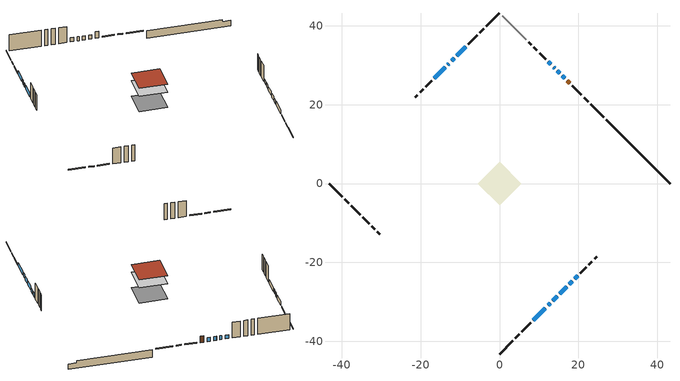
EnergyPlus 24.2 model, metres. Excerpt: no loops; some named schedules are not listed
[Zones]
conditioned space
 floor adiabatic (AdiabaticFloorConstruction): -5.57,0 0,5.57 5.57,0 0,-5.57 z2.9
 floor foundation (Slab1 construction): -5.57,0 0,5.57 5.57,0 0,-5.57 z-1.83
 wall outside (RimJoist1 construction): 0,-43.27 3.31,-39.95 / -43.27,0 -39.95,-3.31 / 0,43.27 -3.31,39.95 / 26.45,16.82 23.13,20.14 z0.46:0.76
 wall outside (RimJoist2 construction): 3.97,-39.3 4.99,-38.28 / -39.3,-3.97 -38.28,-4.99 / -3.97,39.3 -4.99,38.28 / 22.48,20.79 21.46,21.81 z0.46:0.76
 wall outside (RimJoist3 construction): 5.64,-37.62 7.94,-35.33 / -37.62,-5.64 -35.33,-7.94 / -5.64,37.62 -7.94,35.33 / 20.8,22.47 18.5,24.76 z0.46:0.76
 wall outside (AdiabaticWallConstruction 1): 17.85,25.42 17.17,26.1 z0.46:2.49
 wall outside (AdiabaticWallConstruction): 16.51,26.75 15.94,27.32 / 15.29,27.98 14.72,28.55 / -8.6,34.67 -10.87,32.4 / -11.52,31.74 -12.17,31.09 / 8.6,-34.67 11.65,-31.61 / -12.83,30.44 -13.13,30.14 / 12.31,-30.96 12.9,-30.36 / -13.78,29.49 -16.51,26.76 / 13.56,-29.71 14.64,-28.63 / 15.29,-27.97 17.09,-26.18 / 17.74,-25.52 18.43,-24.84 / 19.08,-24.18 19.8,-23.46 / 14.06,29.2 13.71,29.56 / 13.05,30.21 12.38,30.89 z0.46:1.68
 wall outside (Wall1 construction): 20.46,-22.81 22.02,-21.25 / -34.67,-8.6 -33.11,-10.16 / -17.17,26.1 -18.73,24.54 / 11.72,31.54 10.16,33.11 z0.46:5.34
 wall outside (Wall2 construction): 22.68,-20.59 23.46,-19.81 / -32.45,-10.82 -31.67,-11.6 / -19.39,23.88 -20.17,23.1 / 9.5,33.76 8.72,34.55 z0.46:5.34
 wall outside (Wall3 construction): 24.12,-19.15 24.73,-18.54 / -31.01,-12.26 -30.4,-12.87 / -20.83,22.44 -21.43,21.83 / 8.07,35.2 7.46,35.81 z0.46:5.34
 wall foundation (FoundationWall1 construction): 27.1,16.16,-1.83 27.1,16.16,0.46 41.65,1.62,0.46 41.65,1.62,-0.21 43.27,0,-0.21 43.27,0,-1.83
 wall adiabatic (Wall4 construction): 6.8,36.47 0.66,42.61 z0.46:5.34
 window (WindowConstruction): 16.51,26.75 15.94,27.32 z0.46:1.68
 window (WindowConstruction 5): 15.29,27.98 14.72,28.55 z0.46:1.68
 window (WindowConstruction 6): -8.6,34.67 -10.87,32.4 z0.46:1.68
 window (WindowConstruction 7): -11.53,31.74 -12.17,31.1 z0.46:1.68
 window (WindowConstruction 8): 8.6,-34.67 11.65,-31.61 z0.46:1.68
 window (WindowConstruction 12): -12.83,30.44 -13.13,30.14 z0.46:1.68
 window (WindowConstruction 13): 12.31,-30.96 12.9,-30.37 z0.46:1.68
 window (WindowConstruction 1): -13.78,29.49 -16.51,26.76 z0.46:1.68
 window (WindowConstruction 2): 13.56,-29.71 14.64,-28.63 z0.46:1.68
 window (WindowConstruction 3): 15.29,-27.97 17.09,-26.18 z0.46:1.68
 window (WindowConstruction 9): 17.75,-25.52 18.43,-24.84 z0.46:1.68
 window (WindowConstruction 10): 19.08,-24.18 19.8,-23.46 z0.46:1.68
 window (WindowConstruction 11): 14.06,29.21 13.71,29.56 z0.46:1.68
 window (WindowConstruction 4): 13.05,30.21 12.38,30.89 z0.46:1.68
 door (Door): 17.85,25.42 17.17,26.1 z0.46:2.49
 ceiling adiabatic (AdiabaticFloorConstruction): 0,-5.57 5.57,0 0,5.57 -5.57,0 z2.9
 roof outside (Roof1 construction): 0,5.57 -5.57,0 0,-5.57 5.57,0 z5.34
[Building]
Building 1: Terrain=Suburbs
[Site:Location]
Montreal Intl AP_QC: Latitude {deg}=45.47; Longitude {deg}=-73.74; Time Zone {hr}=-5; Elevation {m}=36; Keep Site Location Information=Yes
[Site:GroundTemperature:Shallow]
2.07863, -0.316383, -0.508184, 0.628371, 5.19101, 9.73239, 13.6695, 16.1636, 16.3755, 14.347, 10.5102, 6.10817
[Site:WaterMainsTemperature]
Calculation Method=Schedule; Temperature Schedule=mains temperature schedule
[Material] Roughness=Rough; Thermal Absorptance=0.9
Name | Thickness {m} | Conductivity {W/m-K} | Density {kg/m3} | Specific Heat {J/kg-K} | Solar Absorptance | Visible Absorptance
asphalt or fiberglass shingles | 0.00635 | 0.162714 | 1121.4 | 1465.45 | 0.4 | 0.4
concrete 4.0 in. | 0.1016 | 1.803125 | 2242.8 | 837.4 | 0.7 | 0.7
concrete 8.0 in. | 0.2032 | 1.803125 | 2242.8 | 837.4 | 0.7 | 0.7
door material | 0.04445 | 0.0451087 | 512.64 | 1214.23 | 0.7 | 0.7
exterior vertical ins | 0.00132226 | 0.029427 | 32.04 | 1214.23 | 0.7 | 0.7
floor covering | 0.0127 | 0.0433444 | 54.468 | 1339.84 | 0.6 | 0.6
floor rigid ins; wall rigid ins | 0.512978 | 0.029427 | 32.04 | 1214.23 | 0.7 | 0.7
floor stud and cavity | 0.1397 | 1.75129 | 37.0049 | 1207.88 | 0.7 | 0.7
furniture material conditioned space 1 | 0.1524 | 0.115458 | 640.8 | 1214.23 | 0.6 | 0.6
gypsum board | 0.0127 | 0.160291 | 801 | 837.4 | 0.6 | 0.6
gypsum board 1 | 0.0127 | 0.160291 | 801 | 837.4 | 0.7 | 0.7
osb sheathing 0.5 in. | 0.0127 | 0.115458 | 512.64 | 1214.23 | 0.7 | 0.7
osb sheathing 0.5 in. 1 | 0.0127 | 0.115458 | 512.64 | 1214.23 | 0.4 | 0.4
osb sheathing 0.75 in. | 0.01905 | 0.115458 | 512.64 | 1214.23 | 0.7 | 0.7
osb sheathing 2.0 in. | 0.0508 | 0.115458 | 512.64 | 1214.23 | 0.7 | 0.7
rim joist rigid ins | 0.051816 | 0.029427 | 32.04 | 1214.23 | 0.7 | 0.7
rim joist stud and cavity | 0.0508 | 0.270689 | 125.044 | 1163.47 | 0.6 | 0.6
rim joist stud and cavity 1 | 0.0508 | 0.273253 | 125.044 | 1163.47 | 0.6 | 0.6
rim joist stud and cavity 2 | 0.0508 | 0.747799 | 125.044 | 1163.47 | 0.6 | 0.6
roof stud and cavity | 0.2032 | 0.118488 | 78.34581 | 1123.46 | 0.7 | 0.7
wall stud and cavity | 0.1397 | 0.0931203 | 139.0536 | 1170.24 | 0.7 | 0.7
wall stud and cavity 1 | 0.1397 | 0.0838672 | 139.0536 | 1170.24 | 0.7 | 0.7
wall stud and cavity 2 | 0.1397 | 0.0823012 | 139.0536 | 1170.24 | 0.7 | 0.7
wall stud and cavity 3 | 0.1397 | 0.0839964 | 139.0536 | 1170.24 | 0.7 | 0.7
wall stud and cavity 4 | 0.0889 | 0.380278 | 52.3479 | 1209.89 | 0.7 | 0.7
wall stud and cavity 5 | 0.0889 | 0.391764 | 83.0341 | 1211.67 | 0.7 | 0.7
wood siding | 0.0254 | 0.102417 | 544.68 | 1172.36 | 0.4 | 0.4
wood siding 1; wood siding 2; wood siding 3 | 0.0254 | 0.102417 | 544.68 | 1172.36 | 0.7 | 0.7
[WindowMaterial:SimpleGlazingSystem]
Name | U-Factor {W/m2-K} | Solar Heat Gain Coefficient
WindowMaterial | 2.94177 | 0.65
WindowMaterial 1 | 2.90259 | 0.68
WindowMaterial 10 | 3.03546 | 0.47
WindowMaterial 11 | 3.30687 | 0.6
WindowMaterial 2 | 2.91111 | 0.68
WindowMaterial 3 | 2.89578 | 0.69
WindowMaterial 4 | 2.93382 | 0.65
WindowMaterial 5 | 2.881585 | 0.7
WindowMaterial 6 | 2.93609 | 0.65
WindowMaterial 7 | 2.8725 | 0.71
WindowMaterial 8 | 2.992306 | 0.54
WindowMaterial 9 | 2.99401 | 0.53
[Construction]
AdiabaticFloorConstruction: floor stud and cavity, floor rigid ins, osb sheathing 0.75 in., floor covering
AdiabaticWallConstruction: wood siding 2, wall rigid ins, wall stud and cavity 4, gypsum board
AdiabaticWallConstruction 1: wood siding 3, wall rigid ins, wall stud and cavity 4, gypsum board
Door: door material
FoundationWall1 construction: concrete 8.0 in., gypsum board 1
furniture construction conditioned space 1: furniture material conditioned space 1
PartitionWallConstruction: gypsum board, wall stud and cavity 5, gypsum board
RimJoist1 construction: wood siding 1, rim joist rigid ins, osb sheathing 2.0 in., rim joist stud and cavity
RimJoist2 construction: wood siding 1, rim joist rigid ins, osb sheathing 2.0 in., rim joist stud and cavity 1
RimJoist3 construction: wood siding 1, osb sheathing 2.0 in., rim joist stud and cavity 2
Roof1 construction: asphalt or fiberglass shingles, osb sheathing 0.75 in., roof stud and cavity, gypsum board
Slab1 construction: concrete 4.0 in.
Wall1 construction: wood siding, osb sheathing 0.5 in., wall stud and cavity, gypsum board
Wall2 construction: wood siding, osb sheathing 0.5 in., wall stud and cavity 1, gypsum board
Wall3 construction: wood siding, osb sheathing 0.5 in., wall stud and cavity 2, gypsum board
Wall4 construction: osb sheathing 0.5 in. 1, wall stud and cavity 3, gypsum board
WindowConstruction; WindowConstruction 5: WindowMaterial
WindowConstruction 1: WindowMaterial 1
WindowConstruction 10: WindowMaterial 9
WindowConstruction 11: WindowMaterial 10
WindowConstruction 12; WindowConstruction 13: WindowMaterial 11
WindowConstruction 2: WindowMaterial 2
WindowConstruction 3: WindowMaterial 3
WindowConstruction 4: WindowMaterial 4
WindowConstruction 6: WindowMaterial 5
WindowConstruction 7: WindowMaterial 6
WindowConstruction 8: WindowMaterial 7
WindowConstruction 9: WindowMaterial 8
[Zone]
conditioned space: Multiplier=1; Volume {m3}=468.4; Part of Total Floor Area=Yes
[Space]
conditioned space 1: Zone=conditioned space; Volume {m3}=468.4
[SurfaceProperty:ExposedFoundationPerimeter]
Slab1: Exposed Perimeter Calculation Method=TotalExposedPerimeter; Total Exposed Perimeter {m}=22.86
[InternalMass] Zone or ZoneList=conditioned space; Space or SpaceList=conditioned space 1
Name | Construction | Surface Area {m2}
furniture mass conditioned space 1 | furniture construction conditioned space 1 | 49.5998
partition wall mass | PartitionWallConstruction | 124
[Lights]
interior lighting: Zone or ZoneList or Space or SpaceList=conditioned space 1; Schedule=interior lighting schedule; Design Level Calculation Method=LightingLevel; Lighting Level {W}=343.2; Return Air Fraction=0; Fraction Radiant=0.6; Fraction Visible=0.2; Fraction Replaceable=1
[People]
occupants: Zone or ZoneList or Space or SpaceList=conditioned space 1; Number of People Schedule=occupants schedule; Number of People Calculation Method=People; Number of People=3; Fraction Radiant=0.314171; Sensible Heat Fraction=0.56303; Activity Level Schedule=occupants activity schedule; Carbon Dioxide Generation Rate {m3/s-W}=0; Enable ASHRAE 55 Comfort Warnings=No; Mean Radiant Temperature Calculation Type=EnclosureAveraged
[ElectricEquipment] Zone or ZoneList or Space or SpaceList=conditioned space 1; Design Level Calculation Method=EquipmentLevel
Name | Schedule | Design Level {W} | Fraction Latent | Fraction Radiant | Fraction Lost
clothes dryer | clothes dryer schedule | 140.772 | 0.015 | 0.081 | 0.85
clothes washer | clothes washer schedule | 32.1985 | 0.03 | 0.162 | 0.7
cooking range | cooking range schedule | 208.969 | 0.08 | 0.432 | 0.2
dishwasher | dishwasher schedule | 66.8632 | 0.3 | 0.18 | 0.4
fridge | fridge schedule | 72.9452 | 0 | 0.6 | 0
mech vent bath fan 0 | mech vent bath fan 0 schedule | 50.2 | 0 | 0 | 1
mech vent house fan | mech vent house fan schedule | 0 | 0 | 0 | 1
mech vent house fan cfis | mech vent house fan cfis schedule | 0 | 0 | 0 | 0
mech vent range fan 0 | mech vent range fan 0 schedule | 57 | 0 | 0 | 1
misc plug loads | misc plug loads schedule | 494.7 | 0.045 | 0.513 | 0.1
whole house fan | Always On Discrete | 0 | 0 | 0 | 1
[OtherEquipment] Zone or ZoneList or Space or SpaceList=conditioned space 1; Design Level Calculation Method=EquipmentLevel
Name | Fuel Type | Schedule | Design Level {W} | Fraction Latent | Fraction Radiant | Fraction Lost
clothes dryer 1 | Electricity | clothes dryer schedule | 0 | 0.015 | 0.081 | 0.85
cooking range 1 | Electricity | cooking range schedule | 0 | 0.08 | 0.432 | 0.2
general water use latent | None | general water use schedule | 59.3978 | 1 | 0 | 0
general water use sensible | None | general water use schedule | -58.539 | 0 | 0.6 | 0
mech vent house fan latent load | None | Always On Discrete | 0 | 1 | 0 | 0
mech vent house fan sensible load | None | Always On Discrete | 0 | 0 | 0 | 0
water heater energy adjustment1 | Electricity | Always On Discrete | 0.01 | 0 | 0 | 1
[ZoneInfiltration:DesignFlowRate] Zone or ZoneList or Space or SpaceList=conditioned space 1; Schedule=Always On Discrete; Design Flow Rate Calculation Method=Flow/Zone; Design Flow Rate {m3/s}=0
infil flow; natural vent flow; whole house fan flow
[AvailabilityManager:Scheduled]
air source heat pump airloop Availability Manager: Schedule=Always On Discrete
[Foundation:Kiva]
Foundation Kiva 1: Initial Indoor Air Temperature {C}=18; Wall Height Above Grade {m}=0.460004; Wall Depth Below Slab {m}=0.2032; Custom Block Material Name 1=exterior vertical ins; Custom Block Depth 1 {m}=2.28999; Custom Block X Position 1 {m}=0.2159; Custom Block Z Position 1 {m}=0
[Foundation:Kiva:Settings]
Soil Conductivity {W/m-K}=0.849921; Soil Density {kg/m3}=1842.3; Soil Specific Heat {J/kg-K}=418.7; Ground Solar Absorptivity=0.9; Ground Thermal Absorptivity=0.9; Ground Surface Roughness {m}=0.03; Far-Field Width {m}=40; Deep-Ground Boundary Condition=ZeroFlux; Deep-Ground Depth {m}=40; Minimum Cell Dimension {m}=0.2; Maximum Cell Growth Coefficient=3; Simulation Timestep=Timestep
[Exterior:Lights]
exterior lighting: Schedule=exterior lighting schedule; Design Level {W}=75.6
[EnergyManagementSystem:GlobalVariable]
air_source_heat_pump_airloop_Fan_RTF
infil_program_Qfan
infil_program_Qinf
natural_vent_program_Qnv
natural_vent_program_Qwhf
[EnergyManagementSystem:Sensor]
Name | Output:Variable or Output:Meter Index Key | Output:Variable or Output:Meter
airflow_gain | infil flow | Infiltration Sensible Heat Gain Energy
airflow_gain_1 | natural vent flow | Infiltration Sensible Heat Gain Energy
airflow_gain_2 | whole house fan flow | Infiltration Sensible Heat Gain Energy
airflow_loss | infil flow | Infiltration Sensible Heat Loss Energy
airflow_loss_1 | natural vent flow | Infiltration Sensible Heat Loss Energy
airflow_loss_2 | whole house fan flow | Infiltration Sensible Heat Loss Energy
clg_load_cond |  | Cooling:EnergyTransfer:Zone:CONDITIONED SPACE
clg_sp_s; clg_sp_s_1 | cooling setpoint | Schedule Value
clothes_dryer_exhaust_0_sch_s | clothes dryer exhaust 0 schedule | Schedule Value
cool_season | cooling season schedule | Schedule Value
htg_load_cond |  | Heating:EnergyTransfer:Zone:CONDITIONED SPACE
htg_sp_s; htg_sp_s_1 | heating setpoint | Schedule Value
ig_ee_conv | clothes dryer | Electric Equipment Convective Heating Energy
ig_ee_conv_2 | cooking range | Electric Equipment Convective Heating Energy
ig_ee_conv_4 | fridge | Electric Equipment Convective Heating Energy
ig_ee_conv_5 | misc plug loads | Electric Equipment Convective Heating Energy
ig_ee_conv_6 | whole house fan | Electric Equipment Convective Heating Energy
ig_ee_rad | clothes dryer | Electric Equipment Radiant Heating Energy
ig_ee_rad_2 | cooking range | Electric Equipment Radiant Heating Energy
ig_ee_rad_4 | fridge | Electric Equipment Radiant Heating Energy
ig_ee_rad_5 | misc plug loads | Electric Equipment Radiant Heating Energy
ig_ee_rad_6 | whole house fan | Electric Equipment Radiant Heating Energy
ig_lgt_conv | interior lighting | Lights Convective Heating Energy
ig_lgt_rad | interior lighting | Lights Radiant Heating Energy
ig_lgt_vis | interior lighting | Lights Visible Radiation Heating Energy
ig_oe_conv | clothes dryer 1 | Other Equipment Convective Heating Energy
ig_oe_conv_1 | cooking range 1 | Other Equipment Convective Heating Energy
ig_oe_conv_2 | general water use latent | Other Equipment Convective Heating Energy
ig_oe_conv_3 | general water use sensible | Other Equipment Convective Heating Energy
ig_oe_conv_4 | water heater energy adjustment1 | Other Equipment Convective Heating Energy
ig_oe_rad | clothes dryer 1 | Other Equipment Radiant Heating Energy
ig_oe_rad_1 | cooking range 1 | Other Equipment Radiant Heating Energy
ig_oe_rad_2 | general water use latent | Other Equipment Radiant Heating Energy
ig_oe_rad_3 | general water use sensible | Other Equipment Radiant Heating Energy
ig_oe_rad_4 | water heater energy adjustment1 | Other Equipment Radiant Heating Energy
ig_ppl_conv | occupants | People Convective Heating Energy
ig_ppl_rad | occupants | People Radiant Heating Energy
im_conv | furniture mass conditioned space 1 | Surface Inside Face Convection Heat Gain Energy
im_conv_1 | partition wall mass | Surface Inside Face Convection Heat Gain Energy
im_ig | furniture mass conditioned space 1 | Surface Inside Face Internal Gains Radiation Heat Gain Energy
im_ig_1 | partition wall mass | Surface Inside Face Internal Gains Radiation Heat Gain Energy
im_lgt | furniture mass conditioned space 1 | Surface Inside Face Lights Radiation Heat Gain Energy
im_lgt_1 | partition wall mass | Surface Inside Face Lights Radiation Heat Gain Energy
im_sol | furniture mass conditioned space 1 | Surface Inside Face Solar Radiation Heat Gain Energy
im_sol_1 | partition wall mass | Surface Inside Face Solar Radiation Heat Gain Energy
im_surf | furniture mass conditioned space 1 | Surface Inside Face Net Surface Thermal Radiation Heat Gain Energy
im_surf_1 | partition wall mass | Surface Inside Face Net Surface Thermal Radiation Heat Gain Energy
mech_vent_bath_fan_0_sch_s | mech vent bath fan 0 schedule | Schedule Value
mech_vent_range_fan_0_sch_s | mech vent range fan 0 schedule | Schedule Value
mv_conv | mech vent bath fan 0 | Electric Equipment Convective Heating Energy
mv_conv_1 | mech vent house fan | Electric Equipment Convective Heating Energy
mv_conv_2 | mech vent house fan cfis | Electric Equipment Convective Heating Energy
mv_conv_3 | mech vent range fan 0 | Electric Equipment Convective Heating Energy
mv_conv_4 | mech vent house fan latent load | Other Equipment Convective Heating Energy
mv_conv_5 | mech vent house fan sensible load | Other Equipment Convective Heating Energy
mv_rad | mech vent bath fan 0 | Electric Equipment Radiant Heating Energy
mv_rad_1 | mech vent house fan | Electric Equipment Radiant Heating Energy
mv_rad_2 | mech vent house fan cfis | Electric Equipment Radiant Heating Energy
mv_rad_3 | mech vent range fan 0 | Electric Equipment Radiant Heating Energy
mv_rad_4 | mech vent house fan latent load | Other Equipment Radiant Heating Energy
mv_rad_5 | mech vent house fan sensible load | Other Equipment Radiant Heating Energy
natural_vent_s | natural vent schedule | Schedule Value
out_pb_s |  | Site Outdoor Air Barometric Pressure
out_wt_s |  | Site Outdoor Air Humidity Ratio
site_vw_s |  | Site Wind Speed
ss_back_out | Window1 | Surface Window Shortwave from Zone Back Out Window Heat Transfer Rate
ss_back_out_1 | Window10 | Surface Window Shortwave from Zone Back Out Window Heat Transfer Rate
ss_back_out_10 | Window6 | Surface Window Shortwave from Zone Back Out Window Heat Transfer Rate
ss_back_out_11 | Window7 | Surface Window Shortwave from Zone Back Out Window Heat Transfer Rate
ss_back_out_12 | Window8 | Surface Window Shortwave from Zone Back Out Window Heat Transfer Rate
ss_back_out_13 | Window9 | Surface Window Shortwave from Zone Back Out Window Heat Transfer Rate
ss_back_out_2 | Window11 | Surface Window Shortwave from Zone Back Out Window Heat Transfer Rate
ss_back_out_3 | Window12 | Surface Window Shortwave from Zone Back Out Window Heat Transfer Rate
ss_back_out_4 | Window13 | Surface Window Shortwave from Zone Back Out Window Heat Transfer Rate
ss_back_out_5 | Window14 | Surface Window Shortwave from Zone Back Out Window Heat Transfer Rate
ss_back_out_6 | Window15 | Surface Window Shortwave from Zone Back Out Window Heat Transfer Rate
ss_back_out_7 | Window2 | Surface Window Shortwave from Zone Back Out Window Heat Transfer Rate
ss_back_out_8 | Window4 | Surface Window Shortwave from Zone Back Out Window Heat Transfer Rate
ss_back_out_9 | Window5 | Surface Window Shortwave from Zone Back Out Window Heat Transfer Rate
ss_conv | Door1 | Surface Inside Face Convection Heat Gain Energy
ss_conv_1 | Window1 | Surface Inside Face Convection Heat Gain Energy
ss_conv_10 | Window5 | Surface Inside Face Convection Heat Gain Energy
ss_conv_11 | Window6 | Surface Inside Face Convection Heat Gain Energy
ss_conv_12 | Window7 | Surface Inside Face Convection Heat Gain Energy
ss_conv_13 | Window8 | Surface Inside Face Convection Heat Gain Energy
ss_conv_14 | Window9 | Surface Inside Face Convection Heat Gain Energy
ss_conv_2 | Window10 | Surface Inside Face Convection Heat Gain Energy
ss_conv_3 | Window11 | Surface Inside Face Convection Heat Gain Energy
ss_conv_4 | Window12 | Surface Inside Face Convection Heat Gain Energy
ss_conv_5 | Window13 | Surface Inside Face Convection Heat Gain Energy
ss_conv_6 | Window14 | Surface Inside Face Convection Heat Gain Energy
ss_conv_7 | Window15 | Surface Inside Face Convection Heat Gain Energy
ss_conv_8 | Window2 | Surface Inside Face Convection Heat Gain Energy
ss_conv_9 | Window4 | Surface Inside Face Convection Heat Gain Energy
ss_ig | Door1 | Surface Inside Face Internal Gains Radiation Heat Gain Energy
ss_ig_1 | Window1 | Surface Inside Face Internal Gains Radiation Heat Gain Energy
ss_ig_10 | Window5 | Surface Inside Face Internal Gains Radiation Heat Gain Energy
ss_ig_11 | Window6 | Surface Inside Face Internal Gains Radiation Heat Gain Energy
ss_ig_12 | Window7 | Surface Inside Face Internal Gains Radiation Heat Gain Energy
ss_ig_13 | Window8 | Surface Inside Face Internal Gains Radiation Heat Gain Energy
ss_ig_14 | Window9 | Surface Inside Face Internal Gains Radiation Heat Gain Energy
ss_ig_2 | Window10 | Surface Inside Face Internal Gains Radiation Heat Gain Energy
ss_ig_3 | Window11 | Surface Inside Face Internal Gains Radiation Heat Gain Energy
ss_ig_4 | Window12 | Surface Inside Face Internal Gains Radiation Heat Gain Energy
ss_ig_5 | Window13 | Surface Inside Face Internal Gains Radiation Heat Gain Energy
ss_ig_6 | Window14 | Surface Inside Face Internal Gains Radiation Heat Gain Energy
ss_ig_7 | Window15 | Surface Inside Face Internal Gains Radiation Heat Gain Energy
ss_ig_8 | Window2 | Surface Inside Face Internal Gains Radiation Heat Gain Energy
ss_ig_9 | Window4 | Surface Inside Face Internal Gains Radiation Heat Gain Energy
ss_lgt | Door1 | Surface Inside Face Lights Radiation Heat Gain Energy
ss_sol | Door1 | Surface Inside Face Solar Radiation Heat Gain Energy
ss_surf | Door1 | Surface Inside Face Net Surface Thermal Radiation Heat Gain Energy
ss_surf_1 | Window1 | Surface Inside Face Net Surface Thermal Radiation Heat Gain Energy
ss_surf_10 | Window5 | Surface Inside Face Net Surface Thermal Radiation Heat Gain Energy
ss_surf_11 | Window6 | Surface Inside Face Net Surface Thermal Radiation Heat Gain Energy
ss_surf_12 | Window7 | Surface Inside Face Net Surface Thermal Radiation Heat Gain Energy
ss_surf_13 | Window8 | Surface Inside Face Net Surface Thermal Radiation Heat Gain Energy
ss_surf_14 | Window9 | Surface Inside Face Net Surface Thermal Radiation Heat Gain Energy
ss_surf_2 | Window10 | Surface Inside Face Net Surface Thermal Radiation Heat Gain Energy
ss_surf_3 | Window11 | Surface Inside Face Net Surface Thermal Radiation Heat Gain Energy
ss_surf_4 | Window12 | Surface Inside Face Net Surface Thermal Radiation Heat Gain Energy
ss_surf_5 | Window13 | Surface Inside Face Net Surface Thermal Radiation Heat Gain Energy
ss_surf_6 | Window14 | Surface Inside Face Net Surface Thermal Radiation Heat Gain Energy
ss_surf_7 | Window15 | Surface Inside Face Net Surface Thermal Radiation Heat Gain Energy
ss_surf_8 | Window2 | Surface Inside Face Net Surface Thermal Radiation Heat Gain Energy
ss_surf_9 | Window4 | Surface Inside Face Net Surface Thermal Radiation Heat Gain Energy
ss_trans_in | Window1 | Surface Window Transmitted Solar Radiation Rate
ss_trans_in_1 | Window10 | Surface Window Transmitted Solar Radiation Rate
ss_trans_in_10 | Window6 | Surface Window Transmitted Solar Radiation Rate
ss_trans_in_11 | Window7 | Surface Window Transmitted Solar Radiation Rate
ss_trans_in_12 | Window8 | Surface Window Transmitted Solar Radiation Rate
ss_trans_in_13 | Window9 | Surface Window Transmitted Solar Radiation Rate
ss_trans_in_2 | Window11 | Surface Window Transmitted Solar Radiation Rate
ss_trans_in_3 | Window12 | Surface Window Transmitted Solar Radiation Rate
ss_trans_in_4 | Window13 | Surface Window Transmitted Solar Radiation Rate
ss_trans_in_5 | Window14 | Surface Window Transmitted Solar Radiation Rate
ss_trans_in_6 | Window15 | Surface Window Transmitted Solar Radiation Rate
ss_trans_in_7 | Window2 | Surface Window Transmitted Solar Radiation Rate
ss_trans_in_8 | Window4 | Surface Window Transmitted Solar Radiation Rate
ss_trans_in_9 | Window5 | Surface Window Transmitted Solar Radiation Rate
ss_trans_out | Window1 | Surface Inside Face Initial Transmitted Diffuse Transmitted Out Window Solar Radiation Rate
ss_trans_out_1 | Window10 | Surface Inside Face Initial Transmitted Diffuse Transmitted Out Window Solar Radiation Rate
ss_trans_out_10 | Window6 | Surface Inside Face Initial Transmitted Diffuse Transmitted Out Window Solar Radiation Rate
ss_trans_out_11 | Window7 | Surface Inside Face Initial Transmitted Diffuse Transmitted Out Window Solar Radiation Rate
ss_trans_out_12 | Window8 | Surface Inside Face Initial Transmitted Diffuse Transmitted Out Window Solar Radiation Rate
ss_trans_out_13 | Window9 | Surface Inside Face Initial Transmitted Diffuse Transmitted Out Window Solar Radiation Rate
ss_trans_out_2 | Window11 | Surface Inside Face Initial Transmitted Diffuse Transmitted Out Window Solar Radiation Rate
ss_trans_out_3 | Window12 | Surface Inside Face Initial Transmitted Diffuse Transmitted Out Window Solar Radiation Rate
ss_trans_out_4 | Window13 | Surface Inside Face Initial Transmitted Diffuse Transmitted Out Window Solar Radiation Rate
ss_trans_out_5 | Window14 | Surface Inside Face Initial Transmitted Diffuse Transmitted Out Window Solar Radiation Rate
ss_trans_out_6 | Window15 | Surface Inside Face Initial Transmitted Diffuse Transmitted Out Window Solar Radiation Rate
ss_trans_out_7 | Window2 | Surface Inside Face Initial Transmitted Diffuse Transmitted Out Window Solar Radiation Rate
ss_trans_out_8 | Window4 | Surface Inside Face Initial Transmitted Diffuse Transmitted Out Window Solar Radiation Rate
ss_trans_out_9 | Window5 | Surface Inside Face Initial Transmitted Diffuse Transmitted Out Window Solar Radiation Rate
s_conv | FoundationWall1 | Surface Inside Face Convection Heat Gain Energy
s_conv_1 | inferred conditioned ceiling | Surface Inside Face Convection Heat Gain Energy
s_conv_10 | RimJoist2:45 | Surface Inside Face Convection Heat Gain Energy
s_conv_11 | RimJoist3:135 | Surface Inside Face Convection Heat Gain Energy
s_conv_12 | RimJoist3:225 | Surface Inside Face Convection Heat Gain Energy
s_conv_13 | RimJoist3:315 | Surface Inside Face Convection Heat Gain Energy
s_conv_14 | RimJoist3:45 | Surface Inside Face Convection Heat Gain Energy
s_conv_15 | Roof1 | Surface Inside Face Convection Heat Gain Energy
s_conv_16 | Slab1 | Surface Inside Face Convection Heat Gain Energy
s_conv_17 | Wall1:135 | Surface Inside Face Convection Heat Gain Energy
s_conv_18 | Wall1:225 | Surface Inside Face Convection Heat Gain Energy
s_conv_19 | Wall1:315 | Surface Inside Face Convection Heat Gain Energy
